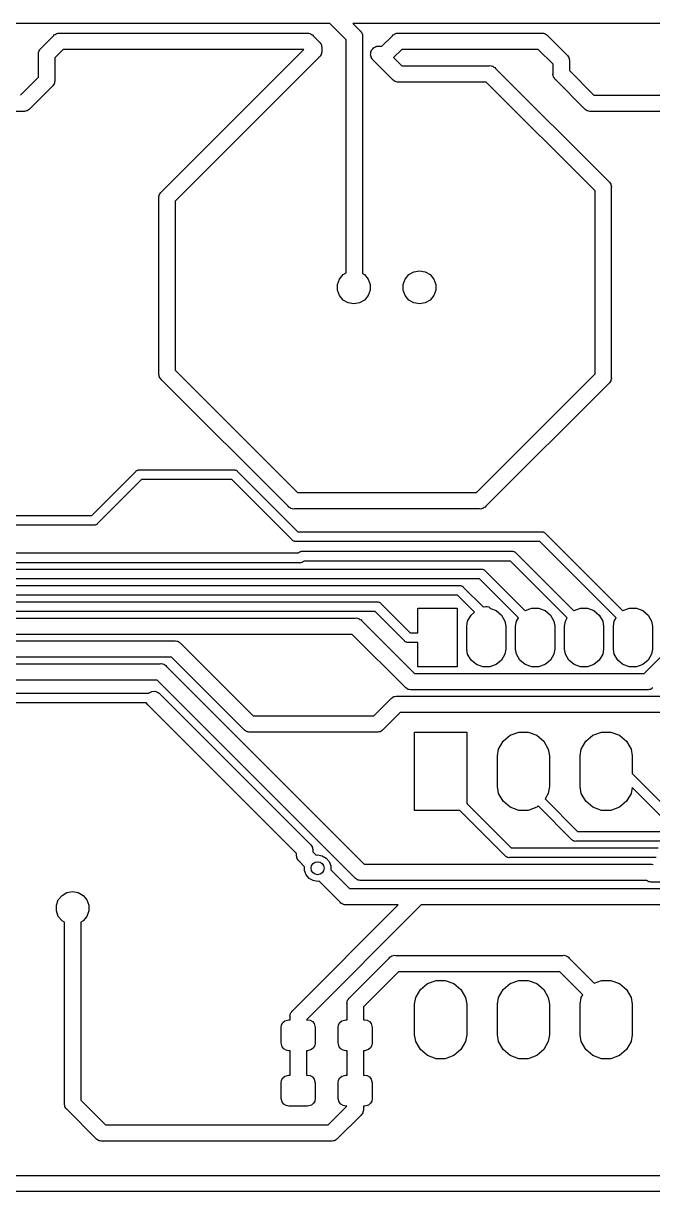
# Model space of a CAD drawing. Extents: x 41 to 175, y -135 to -43.
# Drawn here: x 99.49 to 118.81, y -134.9 to -99.05 of the extents above; entities that cross this region are included whole.
import ezdxf

# ---------------------------------------------------------------- set-up
doc = ezdxf.new("R2010")
doc.units = 0
doc.header["$MEASUREMENT"] = 0
doc.layers.add('BLACK', color=7, linetype='CONTINUOUS')

msp = doc.modelspace()

# ---------------------------------------------------------------- linework, layer by layer
at = {"layer": 'BLACK', "linetype": 'CONTINUOUS'}
for p, q in [((108.896, -99.05), (90.6036, -99.05)), ((109.4, -99.5536), (108.896, -99.05)), ((127.896, -99.05), (109.604, -99.05)), ((109.604, -99.05), (109.819, -99.2655)), ((109.819, -99.2655), (109.844, -99.2868)), ((109.844, -99.2868), (109.861, -99.3155)), ((100.031, -99.8155), (100.416, -99.4309)), ((100.416, -99.4309), (100.437, -99.4055)), ((100.437, -99.4055), (100.466, -99.389)), ((100.466, -99.389), (100.493, -99.3699)), ((100.493, -99.3699), (100.504, -99.367)), ((100.504, -99.367), (100.513, -99.3615)), ((100.513, -99.3615), (100.546, -99.3557)), ((100.546, -99.3557), (100.578, -99.3471)), ((100.578, -99.3471), (100.611, -99.35)), ((100.611, -99.35), (108.189, -99.35)), ((108.189, -99.35), (108.222, -99.3471)), ((108.222, -99.3471), (108.254, -99.3557)), ((108.254, -99.3557), (108.287, -99.3615)), ((108.287, -99.3615), (108.296, -99.367)), ((108.296, -99.367), (108.307, -99.3699)), ((108.307, -99.3699), (108.334, -99.3889)), ((108.334, -99.3889), (108.363, -99.4055)), ((108.363, -99.4055), (108.384, -99.4309)), ((108.384, -99.4309), (108.569, -99.6155)), ((108.569, -99.6155), (108.594, -99.6368)), ((108.594, -99.6368), (108.611, -99.6655)), ((109.4, -100.929), (109.4, -99.5536)), ((109.861, -99.3155), (109.88, -99.3427)), ((109.88, -99.3427), (109.883, -99.3535)), ((109.883, -99.3535), (109.889, -99.3632)), ((109.889, -99.3632), (109.894, -99.3958)), ((109.894, -99.3958), (109.903, -99.4279)), ((109.903, -99.4279), (109.9, -99.4609)), ((109.9, -99.4609), (109.9, -106.726)), ((110.496, -99.75), (110.816, -99.4309)), ((110.816, -99.4309), (110.837, -99.4055)), ((110.837, -99.4055), (110.866, -99.389)), ((110.866, -99.389), (110.893, -99.3699)), ((110.893, -99.3699), (110.904, -99.367)), ((110.904, -99.367), (110.913, -99.3615)), ((110.913, -99.3615), (110.946, -99.3557)), ((110.946, -99.3557), (110.978, -99.3471)), ((110.978, -99.3471), (111.011, -99.35)), ((111.011, -99.35), (115.389, -99.35)), ((115.389, -99.35), (115.422, -99.3471)), ((115.422, -99.3471), (115.454, -99.3557)), ((115.454, -99.3557), (115.487, -99.3615)), ((115.487, -99.3615), (115.496, -99.367)), ((115.496, -99.367), (115.507, -99.3699)), ((115.507, -99.3699), (115.534, -99.3889)), ((115.534, -99.3889), (115.563, -99.4055)), ((115.563, -99.4055), (115.584, -99.4309)), ((115.584, -99.4309), (116.169, -100.016)), ((99.9471, -99.9779), (99.9557, -99.9458)), ((99.95, -100.011), (99.9471, -99.9779)), ((99.95, -100.696), (99.95, -100.011)), ((99.9557, -99.9458), (99.9615, -99.9132)), ((99.9615, -99.9132), (99.967, -99.9035)), ((99.967, -99.9035), (99.9699, -99.8927)), ((99.9699, -99.8927), (99.989, -99.8655)), ((99.989, -99.8655), (100.006, -99.8368)), ((100.006, -99.8368), (100.031, -99.8155)), ((100.704, -99.85), (100.45, -100.104)), ((108.096, -99.85), (100.704, -99.85)), ((103.731, -104.216), (108.096, -99.85)), ((108.611, -99.6655), (108.63, -99.6927)), ((108.63, -100.007), (108.611, -100.034)), ((108.63, -99.6927), (108.633, -99.7035)), ((108.633, -99.9965), (108.63, -100.007)), ((108.633, -99.7035), (108.639, -99.7132)), ((108.639, -99.9868), (108.633, -99.9965)), ((108.639, -99.7132), (108.644, -99.7458)), ((108.644, -99.9542), (108.639, -99.9868)), ((108.644, -99.7458), (108.653, -99.7779)), ((108.653, -99.9221), (108.644, -99.9542)), ((108.653, -99.7779), (108.65, -99.8109)), ((108.65, -99.8109), (108.65, -99.8891)), ((108.65, -99.8891), (108.653, -99.9221)), ((110.147, -100.022), (110.15, -99.9891)), ((110.15, -99.9559), (110.154, -99.9454)), ((110.15, -99.9891), (110.15, -99.9559)), ((110.154, -99.9454), (110.155, -99.9343)), ((110.155, -99.9343), (110.169, -99.9042)), ((110.169, -99.9042), (110.18, -99.8731)), ((110.18, -99.8731), (110.187, -99.8645)), ((110.187, -99.8645), (110.192, -99.8544)), ((110.192, -99.8544), (110.215, -99.831)), ((110.215, -99.831), (110.237, -99.8055)), ((110.237, -99.8055), (110.246, -99.7999)), ((110.246, -99.7999), (110.254, -99.7921)), ((110.254, -99.7921), (110.284, -99.778)), ((110.284, -99.778), (110.313, -99.7615)), ((110.313, -99.7615), (110.324, -99.7595)), ((110.324, -99.7595), (110.334, -99.7548)), ((110.334, -99.7548), (110.367, -99.7519)), ((110.367, -99.7519), (110.378, -99.75)), ((110.378, -99.75), (110.389, -99.75)), ((110.389, -99.75), (110.422, -99.7471)), ((110.422, -99.7471), (110.433, -99.75)), ((110.433, -99.75), (110.496, -99.75)), ((111.104, -99.85), (110.854, -100.1)), ((115.296, -99.85), (111.104, -99.85)), ((115.75, -100.304), (115.296, -99.85)), ((116.169, -100.016), (116.194, -100.037)), ((100.45, -100.104), (100.45, -100.789)), ((108.569, -100.084), (104.15, -104.504)), ((108.594, -100.063), (108.569, -100.084)), ((108.611, -100.034), (108.594, -100.063)), ((110.15, -100.033), (110.147, -100.022)), ((110.15, -100.044), (110.15, -100.033)), ((110.161, -100.075), (110.15, -100.044)), ((110.17, -100.107), (110.161, -100.075)), ((110.176, -100.116), (110.17, -100.107)), ((110.18, -100.127), (110.176, -100.116)), ((110.201, -100.152), (110.18, -100.127)), ((110.208, -100.161), (110.201, -100.152)), ((110.216, -100.169), (110.208, -100.161)), ((110.237, -100.194), (110.216, -100.169)), ((110.246, -100.2), (110.237, -100.194)), ((110.816, -100.769), (110.246, -100.2)), ((110.854, -100.1), (111.104, -100.35)), ((111.104, -100.35), (113.789, -100.35)), ((113.789, -100.35), (113.822, -100.347)), ((113.822, -100.347), (113.854, -100.356)), ((113.854, -100.356), (113.887, -100.361)), ((113.887, -100.361), (113.896, -100.367)), ((113.896, -100.367), (113.907, -100.37)), ((113.907, -100.37), (113.934, -100.389)), ((115.75, -100.589), (115.75, -100.304)), ((116.194, -100.037), (116.211, -100.066)), ((116.211, -100.066), (116.23, -100.093)), ((116.23, -100.093), (116.233, -100.104)), ((116.233, -100.104), (116.239, -100.113)), ((116.239, -100.113), (116.244, -100.146)), ((116.244, -100.146), (116.253, -100.178)), ((116.253, -100.178), (116.25, -100.211)), ((116.25, -100.211), (116.25, -100.496)), ((99.3964, -101.25), (99.95, -100.696)), ((113.934, -100.389), (113.963, -100.406)), ((113.963, -100.406), (113.984, -100.431)), ((113.984, -100.431), (117.457, -103.903)), ((115.747, -100.622), (115.75, -100.589)), ((115.756, -100.654), (115.747, -100.622)), ((115.761, -100.687), (115.756, -100.654)), ((115.767, -100.696), (115.761, -100.687)), ((115.77, -100.707), (115.767, -100.696)), ((115.789, -100.734), (115.77, -100.707)), ((115.806, -100.763), (115.789, -100.734)), ((116.25, -100.496), (117.004, -101.25)), ((100.369, -100.984), (99.6845, -101.669)), ((100.394, -100.963), (100.369, -100.984)), ((100.411, -100.934), (100.394, -100.963)), ((100.43, -100.907), (100.411, -100.934)), ((100.433, -100.896), (100.43, -100.907)), ((100.439, -100.887), (100.433, -100.896)), ((100.444, -100.854), (100.439, -100.887)), ((100.453, -100.822), (100.444, -100.854)), ((100.45, -100.789), (100.453, -100.822)), ((109.4, -106.708), (109.4, -100.929)), ((109.4, -100.929), (109.4, -100.929)), ((110.837, -100.794), (110.816, -100.769)), ((110.866, -100.811), (110.837, -100.794)), ((110.893, -100.83), (110.866, -100.811)), ((110.904, -100.833), (110.893, -100.83)), ((110.913, -100.839), (110.904, -100.833)), ((110.946, -100.844), (110.913, -100.839)), ((110.978, -100.853), (110.946, -100.844)), ((111.011, -100.85), (110.978, -100.853)), ((113.696, -100.85), (111.011, -100.85)), ((117.038, -104.191), (113.696, -100.85)), ((115.831, -100.784), (115.806, -100.763)), ((116.716, -101.669), (115.831, -100.784)), ((117.004, -101.25), (123.244, -101.25)), ((99.4891, -101.75), (97.7109, -101.75)), ((99.5221, -101.753), (99.4891, -101.75)), ((99.5542, -101.744), (99.5221, -101.753)), ((99.5868, -101.739), (99.5542, -101.744)), ((99.5965, -101.733), (99.5868, -101.739)), ((99.6073, -101.73), (99.5965, -101.733)), ((99.6344, -101.711), (99.6073, -101.73)), ((99.6632, -101.694), (99.6344, -101.711)), ((99.6845, -101.669), (99.6632, -101.694)), ((116.737, -101.694), (116.716, -101.669)), ((116.766, -101.711), (116.737, -101.694)), ((116.793, -101.73), (116.766, -101.711)), ((116.804, -101.733), (116.793, -101.73)), ((116.813, -101.739), (116.804, -101.733)), ((116.846, -101.744), (116.813, -101.739)), ((116.878, -101.753), (116.846, -101.744)), ((116.911, -101.75), (116.878, -101.753)), ((123.337, -101.75), (116.911, -101.75)), ((117.457, -103.903), (117.482, -103.924)), ((117.482, -103.924), (117.499, -103.953)), ((117.499, -103.953), (117.518, -103.98)), ((103.656, -104.346), (103.661, -104.313)), ((103.661, -104.313), (103.667, -104.304)), ((103.667, -104.304), (103.67, -104.293)), ((103.67, -104.293), (103.689, -104.266)), ((103.689, -104.266), (103.706, -104.237)), ((103.706, -104.237), (103.731, -104.216)), ((117.038, -109.809), (117.038, -104.191)), ((117.518, -103.98), (117.521, -103.991)), ((117.521, -103.991), (117.526, -104.001)), ((117.526, -104.001), (117.532, -104.033)), ((117.532, -104.033), (117.54, -104.065)), ((117.54, -104.065), (117.538, -104.098)), ((117.538, -104.098), (117.538, -109.902)), ((103.647, -104.378), (103.656, -104.346)), ((103.65, -104.411), (103.647, -104.378)), ((103.65, -109.789), (103.65, -104.411)), ((104.15, -104.504), (104.15, -109.696)), ((109.194, -106.896), (109.308, -106.761)), ((109.308, -106.761), (109.4, -106.708)), ((109.9, -106.726), (109.96, -106.761)), ((109.96, -106.761), (110.074, -106.896)), ((111.21, -106.896), (111.324, -106.761)), ((111.324, -106.761), (111.476, -106.673)), ((111.476, -106.673), (111.65, -106.642)), ((111.65, -106.642), (111.824, -106.673)), ((111.824, -106.673), (111.976, -106.761)), ((111.976, -106.761), (112.09, -106.896)), ((109.134, -107.062), (109.194, -106.896)), ((109.134, -107.238), (109.134, -107.062)), ((110.074, -106.896), (110.134, -107.062)), ((110.134, -107.062), (110.134, -107.238)), ((111.15, -107.062), (111.21, -106.896)), ((111.15, -107.238), (111.15, -107.062)), ((112.09, -106.896), (112.15, -107.062)), ((112.15, -107.062), (112.15, -107.238)), ((109.194, -107.404), (109.134, -107.238)), ((109.308, -107.539), (109.194, -107.404)), ((109.46, -107.627), (109.308, -107.539)), ((109.96, -107.539), (109.808, -107.627)), ((110.074, -107.404), (109.96, -107.539)), ((110.134, -107.238), (110.074, -107.404)), ((111.21, -107.404), (111.15, -107.238)), ((111.324, -107.539), (111.21, -107.404)), ((111.476, -107.627), (111.324, -107.539)), ((111.976, -107.539), (111.824, -107.627)), ((112.09, -107.404), (111.976, -107.539)), ((112.15, -107.238), (112.09, -107.404)), ((109.634, -107.658), (109.46, -107.627)), ((109.808, -107.627), (109.634, -107.658)), ((111.65, -107.658), (111.476, -107.627)), ((111.824, -107.627), (111.65, -107.658)), ((104.15, -109.696), (107.904, -113.45)), ((103.647, -109.822), (103.65, -109.789)), ((103.656, -109.854), (103.647, -109.822)), ((103.661, -109.887), (103.656, -109.854)), ((103.667, -109.896), (103.661, -109.887)), ((103.67, -109.907), (103.667, -109.896)), ((103.689, -109.934), (103.67, -109.907)), ((103.706, -109.963), (103.689, -109.934)), ((103.731, -109.984), (103.706, -109.963)), ((107.616, -113.869), (103.731, -109.984)), ((113.396, -113.45), (117.038, -109.809)), ((117.499, -110.047), (117.482, -110.076)), ((117.518, -110.02), (117.499, -110.047)), ((117.521, -110.009), (117.518, -110.02)), ((117.526, -109.999), (117.521, -110.009)), ((117.532, -109.967), (117.526, -109.999)), ((117.54, -109.935), (117.532, -109.967)), ((117.538, -109.902), (117.54, -109.935)), ((117.457, -110.097), (113.685, -113.869)), ((117.482, -110.076), (117.457, -110.097)), ((101.588, -114.15), (102.939, -112.799)), ((102.939, -112.799), (102.952, -112.783)), ((102.952, -112.783), (102.969, -112.773)), ((102.969, -112.773), (102.986, -112.762)), ((102.986, -112.762), (102.992, -112.76)), ((102.992, -112.76), (102.998, -112.757)), ((102.998, -112.757), (103.018, -112.753)), ((103.018, -112.753), (103.037, -112.748)), ((103.037, -112.748), (103.057, -112.75)), ((103.057, -112.75), (105.945, -112.75)), ((105.945, -112.75), (105.965, -112.748)), ((105.965, -112.748), (105.984, -112.753)), ((105.984, -112.753), (106.004, -112.757)), ((106.004, -112.757), (106.009, -112.76)), ((106.009, -112.76), (106.016, -112.762)), ((106.016, -112.762), (106.032, -112.773)), ((106.032, -112.773), (106.049, -112.783)), ((106.049, -112.783), (106.062, -112.799)), ((106.062, -112.799), (107.914, -114.65)), ((103.112, -113.05), (101.761, -114.401)), ((105.889, -113.05), (103.112, -113.05)), ((107.741, -114.901), (105.889, -113.05)), ((107.904, -113.45), (113.396, -113.45)), ((107.637, -113.894), (107.616, -113.869)), ((107.666, -113.911), (107.637, -113.894)), ((107.693, -113.93), (107.666, -113.911)), ((107.703, -113.933), (107.693, -113.93)), ((107.713, -113.939), (107.703, -113.933)), ((107.746, -113.944), (107.713, -113.939)), ((107.778, -113.953), (107.746, -113.944)), ((107.811, -113.95), (107.778, -113.953)), ((113.489, -113.95), (107.811, -113.95)), ((113.522, -113.953), (113.489, -113.95)), ((113.554, -113.944), (113.522, -113.953)), ((113.587, -113.939), (113.554, -113.944)), ((113.597, -113.933), (113.587, -113.939)), ((113.607, -113.93), (113.597, -113.933)), ((113.634, -113.911), (113.607, -113.93)), ((113.663, -113.894), (113.634, -113.911)), ((113.685, -113.869), (113.663, -113.894)), ((86.6621, -114.15), (101.588, -114.15)), ((101.643, -114.45), (86.6065, -114.45)), ((101.663, -114.452), (101.643, -114.45)), ((101.682, -114.447), (101.663, -114.452)), ((101.702, -114.443), (101.682, -114.447)), ((101.708, -114.44), (101.702, -114.443)), ((101.714, -114.438), (101.708, -114.44)), ((101.731, -114.427), (101.714, -114.438)), ((101.748, -114.417), (101.731, -114.427)), ((101.761, -114.401), (101.748, -114.417)), ((107.914, -114.65), (115.393, -114.65)), ((115.393, -114.65), (115.413, -114.648)), ((115.413, -114.648), (115.432, -114.653)), ((115.432, -114.653), (115.452, -114.657)), ((115.452, -114.657), (115.458, -114.66)), ((115.458, -114.66), (115.464, -114.662)), ((115.464, -114.662), (115.481, -114.673)), ((115.481, -114.673), (115.498, -114.683)), ((115.498, -114.683), (115.511, -114.699)), ((115.511, -114.699), (117.889, -117.077)), ((107.754, -114.917), (107.741, -114.901)), ((107.771, -114.927), (107.754, -114.917)), ((107.787, -114.938), (107.771, -114.927)), ((107.794, -114.94), (107.787, -114.938)), ((107.799, -114.943), (107.794, -114.94)), ((107.819, -114.947), (107.799, -114.943)), ((107.838, -114.952), (107.819, -114.947)), ((107.858, -114.95), (107.838, -114.952)), ((115.338, -114.95), (107.858, -114.95)), ((117.683, -117.295), (115.338, -114.95)), ((84.172, -115.3), (107.928, -115.3)), ((107.928, -115.3), (107.929, -115.299)), ((107.929, -115.299), (107.942, -115.283)), ((107.942, -115.283), (107.96, -115.273)), ((107.96, -115.273), (107.976, -115.262)), ((107.976, -115.262), (107.982, -115.26)), ((107.982, -115.26), (107.988, -115.257)), ((107.988, -115.257), (108.008, -115.253)), ((108.008, -115.253), (108.027, -115.248)), ((108.027, -115.248), (108.047, -115.25)), ((108.047, -115.25), (114.493, -115.25)), ((114.493, -115.25), (114.513, -115.248)), ((114.513, -115.248), (114.532, -115.253)), ((114.532, -115.253), (114.552, -115.257)), ((114.552, -115.257), (114.558, -115.26)), ((114.558, -115.26), (114.564, -115.262)), ((114.564, -115.262), (114.581, -115.273)), ((114.581, -115.273), (114.598, -115.283)), ((114.598, -115.283), (114.611, -115.299)), ((114.611, -115.299), (116.389, -117.077)), ((107.984, -115.6), (84.1164, -115.6)), ((108.003, -115.602), (107.984, -115.6)), ((108.023, -115.597), (108.003, -115.602)), ((108.042, -115.593), (108.023, -115.597)), ((108.048, -115.59), (108.042, -115.593)), ((108.055, -115.588), (108.048, -115.59)), ((108.071, -115.577), (108.055, -115.588)), ((108.088, -115.567), (108.071, -115.577)), ((108.101, -115.551), (108.088, -115.567)), ((108.102, -115.55), (108.101, -115.551)), ((114.438, -115.55), (108.102, -115.55)), ((116.183, -117.295), (114.438, -115.55)), ((113.488, -116.1), (83.9093, -116.1)), ((83.9648, -115.8), (113.543, -115.8)), ((114.683, -117.295), (113.488, -116.1)), ((113.543, -115.8), (113.563, -115.798)), ((113.563, -115.798), (113.582, -115.803)), ((113.582, -115.803), (113.602, -115.807)), ((113.602, -115.807), (113.608, -115.81)), ((113.608, -115.81), (113.614, -115.812)), ((113.614, -115.812), (113.631, -115.823)), ((113.631, -115.823), (113.648, -115.833)), ((113.648, -115.833), (113.661, -115.849)), ((113.661, -115.849), (114.889, -117.077)), ((83.7577, -116.3), (112.873, -116.3)), ((112.873, -116.3), (112.893, -116.298)), ((112.893, -116.298), (112.912, -116.303)), ((112.912, -116.303), (112.932, -116.307)), ((112.932, -116.307), (112.938, -116.31)), ((112.938, -116.31), (112.944, -116.312)), ((112.944, -116.312), (112.961, -116.323)), ((112.961, -116.323), (112.978, -116.333)), ((112.978, -116.333), (112.991, -116.349)), ((112.991, -116.349), (113.611, -116.969)), ((83.5506, -116.8), (110.343, -116.8)), ((112.818, -116.6), (83.7021, -116.6)), ((110.343, -116.8), (110.363, -116.798)), ((110.363, -116.798), (110.382, -116.803)), ((110.382, -116.803), (110.402, -116.807)), ((110.402, -116.807), (110.408, -116.81)), ((110.408, -116.81), (110.414, -116.812)), ((110.414, -116.812), (110.431, -116.823)), ((110.431, -116.823), (110.448, -116.833)), ((110.448, -116.833), (110.461, -116.849)), ((110.461, -116.849), (111.362, -117.75)), ((113.338, -117.12), (112.818, -116.6)), ((110.288, -117.1), (83.495, -117.1)), ((111.189, -118.001), (110.288, -117.1)), ((111.6, -117.75), (111.6, -117)), ((111.6, -117), (112.8, -117)), ((112.8, -117), (112.8, -118.8)), ((113.127, -117.392), (113.233, -117.208)), ((113.233, -117.208), (113.338, -117.12)), ((113.611, -116.969), (113.624, -116.958)), ((113.624, -116.958), (113.674, -116.94)), ((113.674, -116.94), (113.726, -116.94)), ((113.726, -116.94), (113.776, -116.958)), ((113.776, -116.958), (113.817, -116.992)), ((113.817, -116.992), (113.825, -117.007)), ((113.825, -117.007), (114.005, -117.072)), ((114.005, -117.072), (114.167, -117.208)), ((114.167, -117.208), (114.273, -117.392)), ((114.889, -117.077), (114.895, -117.072)), ((114.895, -117.072), (115.094, -117)), ((115.094, -117), (115.306, -117)), ((115.306, -117), (115.505, -117.072)), ((115.505, -117.072), (115.667, -117.208)), ((115.667, -117.208), (115.773, -117.392)), ((116.389, -117.077), (116.395, -117.072)), ((116.395, -117.072), (116.594, -117)), ((116.594, -117), (116.806, -117)), ((116.806, -117), (117.005, -117.072)), ((117.005, -117.072), (117.167, -117.208)), ((117.167, -117.208), (117.273, -117.392)), ((117.889, -117.077), (117.895, -117.072)), ((117.895, -117.072), (118.094, -117)), ((118.094, -117), (118.306, -117)), ((118.306, -117), (118.505, -117.072)), ((118.505, -117.072), (118.667, -117.208)), ((118.667, -117.208), (118.773, -117.392)), ((83.3435, -117.3), (109.679, -117.3)), ((109.679, -117.3), (109.712, -117.297)), ((109.712, -117.297), (109.744, -117.306)), ((109.744, -117.306), (109.777, -117.311)), ((109.777, -117.311), (109.786, -117.317)), ((109.786, -117.317), (109.797, -117.32)), ((109.797, -117.32), (109.824, -117.339)), ((109.824, -117.339), (109.853, -117.356)), ((109.853, -117.356), (109.874, -117.381)), ((109.874, -117.381), (111.494, -119)), ((113.1, -117.548), (113.127, -117.392)), ((113.1, -118.252), (113.1, -117.548)), ((114.273, -117.392), (114.3, -117.548)), ((114.3, -117.548), (114.3, -118.252)), ((114.6, -117.548), (114.627, -117.392)), ((114.6, -118.252), (114.6, -117.548)), ((114.627, -117.392), (114.683, -117.295)), ((115.773, -117.392), (115.8, -117.548)), ((115.8, -117.548), (115.8, -118.252)), ((116.1, -117.548), (116.127, -117.392)), ((116.1, -118.252), (116.1, -117.548)), ((116.127, -117.392), (116.183, -117.295)), ((117.273, -117.392), (117.3, -117.548)), ((117.3, -117.548), (117.3, -118.252)), ((117.6, -117.548), (117.627, -117.392)), ((117.6, -118.252), (117.6, -117.548)), ((117.627, -117.392), (117.683, -117.295)), ((118.773, -117.392), (118.8, -117.548)), ((118.8, -117.548), (118.8, -118.252)), ((109.586, -117.8), (83.2509, -117.8)), ((111.205, -119.419), (109.586, -117.8)), ((111.362, -117.75), (111.6, -117.75)), ((83.0536, -118), (104.129, -118)), ((104.129, -118), (104.162, -117.997)), ((104.162, -117.997), (104.194, -118.006)), ((104.194, -118.006), (104.227, -118.011)), ((104.227, -118.011), (104.236, -118.017)), ((104.236, -118.017), (104.247, -118.02)), ((104.247, -118.02), (104.274, -118.039)), ((104.274, -118.039), (104.303, -118.056)), ((104.303, -118.056), (104.324, -118.081)), ((104.324, -118.081), (106.544, -120.3)), ((111.202, -118.017), (111.189, -118.001)), ((111.219, -118.027), (111.202, -118.017)), ((111.236, -118.038), (111.219, -118.027)), ((111.242, -118.04), (111.236, -118.038)), ((111.248, -118.043), (111.242, -118.04)), ((111.268, -118.047), (111.248, -118.043)), ((111.287, -118.052), (111.268, -118.047)), ((111.307, -118.05), (111.287, -118.052)), ((111.6, -118.05), (111.307, -118.05)), ((111.6, -118.8), (111.6, -118.05)), ((113.127, -118.408), (113.1, -118.252)), ((114.3, -118.252), (114.273, -118.408)), ((114.627, -118.408), (114.6, -118.252)), ((115.8, -118.252), (115.773, -118.408)), ((116.127, -118.408), (116.1, -118.252)), ((117.3, -118.252), (117.273, -118.408)), ((117.627, -118.408), (117.6, -118.252)), ((118.8, -118.252), (118.773, -118.408)), ((104.036, -118.5), (82.9609, -118.5)), ((106.255, -120.719), (104.036, -118.5)), ((113.233, -118.592), (113.127, -118.408)), ((113.395, -118.728), (113.233, -118.592)), ((114.167, -118.592), (114.005, -118.728)), ((114.273, -118.408), (114.167, -118.592)), ((114.733, -118.592), (114.627, -118.408)), ((114.895, -118.728), (114.733, -118.592)), ((115.667, -118.592), (115.505, -118.728)), ((115.773, -118.408), (115.667, -118.592)), ((116.233, -118.592), (116.127, -118.408)), ((116.395, -118.728), (116.233, -118.592)), ((117.167, -118.592), (117.005, -118.728)), ((117.273, -118.408), (117.167, -118.592)), ((117.733, -118.592), (117.627, -118.408)), ((117.895, -118.728), (117.733, -118.592)), ((118.667, -118.592), (118.505, -118.728)), ((118.546, -119), (119.131, -118.415)), ((118.773, -118.408), (118.667, -118.592)), ((83.8109, -118.7), (103.689, -118.7)), ((103.689, -118.7), (103.722, -118.697)), ((103.722, -118.697), (103.754, -118.706)), ((103.754, -118.706), (103.787, -118.711)), ((103.787, -118.711), (103.797, -118.717)), ((103.797, -118.717), (103.807, -118.72)), ((103.807, -118.72), (103.834, -118.739)), ((103.834, -118.739), (103.863, -118.756)), ((103.863, -118.756), (103.885, -118.781)), ((103.885, -118.781), (109.954, -124.85)), ((111.494, -119), (118.546, -119)), ((112.8, -118.8), (111.6, -118.8)), ((113.594, -118.8), (113.395, -118.728)), ((113.806, -118.8), (113.594, -118.8)), ((114.005, -118.728), (113.806, -118.8)), ((115.094, -118.8), (114.895, -118.728)), ((115.306, -118.8), (115.094, -118.8)), ((115.505, -118.728), (115.306, -118.8)), ((116.594, -118.8), (116.395, -118.728)), ((116.806, -118.8), (116.594, -118.8)), ((117.005, -118.728), (116.806, -118.8)), ((118.094, -118.8), (117.895, -118.728)), ((118.306, -118.8), (118.094, -118.8)), ((118.505, -118.728), (118.306, -118.8)), ((103.596, -119.2), (83.9035, -119.2)), ((109.665, -125.269), (103.596, -119.2)), ((97.3005, -119.6), (103.346, -119.6)), ((103.346, -119.6), (103.354, -119.592)), ((103.354, -119.592), (103.434, -119.555)), ((103.434, -119.555), (103.522, -119.547)), ((103.522, -119.547), (103.607, -119.57)), ((103.607, -119.57), (103.661, -119.608)), ((103.661, -119.608), (108.292, -124.238)), ((110.787, -119.756), (110.816, -119.739)), ((110.816, -119.739), (110.843, -119.72)), ((110.843, -119.72), (110.854, -119.717)), ((110.854, -119.717), (110.863, -119.711)), ((110.863, -119.711), (110.896, -119.706)), ((110.896, -119.706), (110.928, -119.697)), ((110.928, -119.697), (110.961, -119.7)), ((110.961, -119.7), (119.746, -119.7)), ((111.227, -119.444), (111.205, -119.419)), ((111.256, -119.461), (111.227, -119.444)), ((111.283, -119.48), (111.256, -119.461)), ((111.293, -119.483), (111.283, -119.48)), ((111.303, -119.489), (111.293, -119.483)), ((111.336, -119.494), (111.303, -119.489)), ((111.368, -119.503), (111.336, -119.494)), ((111.401, -119.5), (111.368, -119.503)), ((118.639, -119.5), (111.401, -119.5)), ((118.672, -119.503), (118.639, -119.5)), ((118.704, -119.494), (118.672, -119.503)), ((118.737, -119.489), (118.704, -119.494)), ((118.746, -119.483), (118.737, -119.489)), ((118.757, -119.48), (118.746, -119.483)), ((118.784, -119.461), (118.757, -119.48)), ((118.813, -119.444), (118.784, -119.461)), ((103.268, -119.9), (97.3036, -119.9)), ((103.27, -119.907), (103.268, -119.9)), ((103.308, -119.961), (103.27, -119.907)), ((107.872, -124.526), (103.308, -119.961)), ((110.246, -120.3), (110.766, -119.781)), ((110.766, -119.781), (110.787, -119.756)), ((106.544, -120.3), (110.246, -120.3)), ((111.054, -120.2), (110.535, -120.719)), ((119.67, -120.2), (111.054, -120.2)), ((106.277, -120.744), (106.255, -120.719)), ((106.306, -120.761), (106.277, -120.744)), ((106.333, -120.78), (106.306, -120.761)), ((106.343, -120.783), (106.333, -120.78)), ((106.353, -120.789), (106.343, -120.783)), ((106.386, -120.794), (106.353, -120.789)), ((106.418, -120.803), (106.386, -120.794)), ((106.451, -120.8), (106.418, -120.803)), ((110.339, -120.8), (106.451, -120.8)), ((110.372, -120.803), (110.339, -120.8)), ((110.404, -120.794), (110.372, -120.803)), ((110.437, -120.789), (110.404, -120.794)), ((110.447, -120.783), (110.437, -120.789)), ((110.457, -120.78), (110.447, -120.783)), ((110.484, -120.761), (110.457, -120.78)), ((110.513, -120.744), (110.484, -120.761)), ((110.535, -120.719), (110.513, -120.744)), ((111.5, -123.2), (111.5, -120.8)), ((111.5, -120.8), (113.1, -120.8)), ((113.1, -120.8), (113.1, -122.988)), ((114.434, -120.896), (114.699, -120.8)), ((114.699, -120.8), (114.981, -120.8)), ((114.981, -120.8), (115.246, -120.896)), ((116.974, -120.896), (117.239, -120.8)), ((117.239, -120.8), (117.521, -120.8)), ((117.521, -120.8), (117.786, -120.896)), ((114.077, -121.322), (114.218, -121.078)), ((114.218, -121.078), (114.434, -120.896)), ((115.246, -120.896), (115.462, -121.078)), ((115.462, -121.078), (115.603, -121.322)), ((116.617, -121.322), (116.758, -121.078)), ((116.758, -121.078), (116.974, -120.896)), ((117.786, -120.896), (118.002, -121.078)), ((118.002, -121.078), (118.143, -121.322)), ((114.04, -121.53), (114.077, -121.322)), ((114.04, -122.47), (114.04, -121.53)), ((115.603, -121.322), (115.64, -121.53)), ((115.64, -121.53), (115.64, -122.47)), ((116.58, -121.53), (116.617, -121.322)), ((116.58, -122.47), (116.58, -121.53)), ((118.143, -121.322), (118.18, -121.53)), ((118.18, -121.53), (118.18, -122.074)), ((118.18, -122.074), (119.506, -123.4)), ((114.077, -122.678), (114.04, -122.47)), ((115.64, -122.47), (115.603, -122.678)), ((116.617, -122.678), (116.58, -122.47)), ((118.176, -122.494), (118.143, -122.678)), ((119.333, -123.651), (118.176, -122.494)), ((114.218, -122.922), (114.077, -122.678)), ((114.434, -123.104), (114.218, -122.922)), ((115.603, -122.678), (115.503, -122.851)), ((115.503, -122.851), (116.502, -123.85)), ((116.758, -122.922), (116.617, -122.678)), ((116.974, -123.104), (116.758, -122.922)), ((118.002, -122.922), (117.786, -123.104)), ((118.143, -122.678), (118.002, -122.922)), ((112.888, -123.2), (111.5, -123.2)), ((114.289, -124.601), (112.888, -123.2)), ((113.1, -122.988), (114.462, -124.35)), ((114.699, -123.2), (114.434, -123.104)), ((114.981, -123.2), (114.699, -123.2)), ((115.246, -123.104), (114.981, -123.2)), ((115.292, -123.065), (115.246, -123.104)), ((116.329, -124.101), (115.292, -123.065)), ((117.239, -123.2), (116.974, -123.104)), ((117.521, -123.2), (117.239, -123.2)), ((117.786, -123.104), (117.521, -123.2)), ((116.502, -123.85), (119.18, -123.85)), ((108.292, -124.238), (108.317, -124.259)), ((108.317, -124.259), (108.334, -124.288)), ((108.334, -124.288), (108.353, -124.315)), ((108.353, -124.315), (108.355, -124.326)), ((108.355, -124.326), (108.361, -124.336)), ((108.361, -124.336), (108.367, -124.368)), ((108.367, -124.368), (108.375, -124.4)), ((114.462, -124.35), (118.973, -124.35)), ((116.342, -124.117), (116.329, -124.101)), ((116.359, -124.127), (116.342, -124.117)), ((116.376, -124.138), (116.359, -124.127)), ((116.382, -124.14), (116.376, -124.138)), ((116.388, -124.143), (116.382, -124.14)), ((116.407, -124.147), (116.388, -124.143)), ((116.427, -124.152), (116.407, -124.147)), ((116.447, -124.15), (116.427, -124.152)), ((119.124, -124.15), (116.447, -124.15)), ((107.87, -124.597), (107.872, -124.564)), ((107.878, -124.629), (107.87, -124.597)), ((107.872, -124.564), (107.872, -124.526)), ((107.884, -124.661), (107.878, -124.629)), ((107.889, -124.671), (107.884, -124.661)), ((107.892, -124.682), (107.889, -124.671)), ((107.911, -124.709), (107.892, -124.682)), ((107.928, -124.738), (107.911, -124.709)), ((107.953, -124.759), (107.928, -124.738)), ((108.375, -124.4), (108.372, -124.433)), ((108.372, -124.433), (108.372, -124.471)), ((108.372, -124.471), (108.478, -124.576)), ((108.478, -124.576), (108.522, -124.568)), ((108.522, -124.568), (108.661, -124.593)), ((108.661, -124.593), (108.784, -124.663)), ((108.784, -124.663), (108.874, -124.771)), ((114.302, -124.617), (114.289, -124.601)), ((114.319, -124.627), (114.302, -124.617)), ((114.336, -124.638), (114.319, -124.627)), ((114.342, -124.64), (114.336, -124.638)), ((114.348, -124.643), (114.342, -124.64)), ((114.367, -124.647), (114.348, -124.643)), ((114.387, -124.652), (114.367, -124.647)), ((114.407, -124.65), (114.387, -124.652)), ((118.917, -124.65), (114.407, -124.65)), ((108.122, -124.928), (107.953, -124.759)), ((108.122, -125.045), (108.122, -124.928)), ((108.171, -125.178), (108.122, -125.045)), ((108.874, -124.771), (108.922, -124.904)), ((108.922, -124.904), (108.922, -125.021)), ((108.922, -125.021), (109.115, -125.213)), ((109.954, -124.85), (118.72, -124.85)), ((118.72, -124.85), (118.753, -124.847)), ((118.753, -124.847), (118.785, -124.856)), ((118.785, -124.856), (118.818, -124.861)), ((108.261, -125.286), (108.171, -125.178)), ((108.384, -125.356), (108.261, -125.286)), ((108.522, -125.381), (108.384, -125.356)), ((108.567, -125.373), (108.522, -125.381)), ((108.761, -125.567), (108.567, -125.373)), ((109.115, -125.213), (109.115, -125.213)), ((109.115, -125.213), (109.502, -125.6)), ((109.687, -125.294), (109.665, -125.269)), ((109.716, -125.311), (109.687, -125.294)), ((109.743, -125.33), (109.716, -125.311)), ((109.753, -125.333), (109.743, -125.33)), ((109.763, -125.339), (109.753, -125.333)), ((109.796, -125.344), (109.763, -125.339)), ((109.828, -125.353), (109.796, -125.344)), ((109.861, -125.35), (109.828, -125.353)), ((118.627, -125.35), (109.861, -125.35)), ((118.646, -125.361), (118.627, -125.35)), ((118.674, -125.38), (118.646, -125.361)), ((118.684, -125.383), (118.674, -125.38)), ((118.694, -125.389), (118.684, -125.383)), ((118.727, -125.394), (118.694, -125.389)), ((118.759, -125.403), (118.727, -125.394)), ((118.792, -125.4), (118.759, -125.403)), ((126.128, -125.4), (118.792, -125.4)), ((100.56, -125.946), (100.674, -125.811)), ((100.674, -125.811), (100.826, -125.723)), ((100.826, -125.723), (101, -125.692)), ((101, -125.692), (101.174, -125.723)), ((101.174, -125.723), (101.326, -125.811)), ((101.326, -125.811), (101.44, -125.946)), ((109.213, -126.019), (108.761, -125.567)), ((108.761, -125.567), (108.761, -125.567)), ((109.502, -125.6), (111.567, -125.6)), ((111.567, -125.6), (111.578, -125.597)), ((111.578, -125.597), (111.611, -125.6)), ((111.611, -125.6), (112.322, -125.6)), ((112.322, -125.6), (112.322, -125.6)), ((112.322, -125.6), (126.325, -125.6)), ((100.5, -126.112), (100.56, -125.946)), ((100.5, -126.288), (100.5, -126.112)), ((101.44, -125.946), (101.5, -126.112)), ((101.5, -126.112), (101.5, -126.288)), ((107.756, -129.341), (110.996, -126.1)), ((111.703, -126.1), (108.179, -129.625)), ((109.235, -126.045), (109.213, -126.019)), ((109.264, -126.061), (109.235, -126.045)), ((109.291, -126.08), (109.264, -126.061)), ((109.301, -126.083), (109.291, -126.08)), ((109.311, -126.089), (109.301, -126.083)), ((109.344, -126.094), (109.311, -126.089)), ((109.376, -126.103), (109.344, -126.094)), ((109.409, -126.1), (109.376, -126.103)), ((110.996, -126.1), (109.409, -126.1)), ((112.322, -126.1), (111.703, -126.1)), ((126.418, -126.1), (112.322, -126.1)), ((100.56, -126.454), (100.5, -126.288)), ((100.674, -126.589), (100.56, -126.454)), ((101.44, -126.454), (101.326, -126.589)), ((101.5, -126.288), (101.44, -126.454)), ((100.75, -126.633), (100.674, -126.589)), ((100.75, -132.189), (100.75, -126.633)), ((101.326, -126.589), (101.25, -126.633)), ((101.25, -126.633), (101.25, -132.096)), ((109.506, -128.941), (110.716, -127.731)), ((110.716, -127.731), (110.737, -127.706)), ((110.737, -127.706), (110.766, -127.689)), ((110.766, -127.689), (110.793, -127.67)), ((110.793, -127.67), (110.804, -127.667)), ((110.804, -127.667), (110.813, -127.661)), ((110.813, -127.661), (110.846, -127.656)), ((110.846, -127.656), (110.878, -127.647)), ((110.878, -127.647), (110.911, -127.65)), ((110.911, -127.65), (116.049, -127.65)), ((116.049, -127.65), (116.082, -127.647)), ((116.082, -127.647), (116.114, -127.656)), ((116.114, -127.656), (116.147, -127.661)), ((116.147, -127.661), (116.156, -127.667)), ((116.156, -127.667), (116.167, -127.67)), ((116.167, -127.67), (116.194, -127.689)), ((116.194, -127.689), (116.223, -127.706)), ((116.223, -127.706), (116.244, -127.731)), ((116.244, -127.731), (117.015, -128.501)), ((111.004, -128.15), (109.925, -129.229)), ((115.956, -128.15), (111.004, -128.15)), ((116.665, -128.859), (115.956, -128.15)), ((111.537, -128.942), (111.678, -128.698)), ((111.678, -128.698), (111.894, -128.516)), ((111.894, -128.516), (112.159, -128.42)), ((112.159, -128.42), (112.441, -128.42)), ((112.441, -128.42), (112.706, -128.516)), ((112.706, -128.516), (112.922, -128.698)), ((112.922, -128.698), (113.063, -128.942)), ((114.077, -128.942), (114.218, -128.698)), ((114.218, -128.698), (114.434, -128.516)), ((114.434, -128.516), (114.699, -128.42)), ((114.699, -128.42), (114.981, -128.42)), ((114.981, -128.42), (115.246, -128.516)), ((115.246, -128.516), (115.462, -128.698)), ((115.462, -128.698), (115.603, -128.942)), ((117.015, -128.501), (117.239, -128.42)), ((117.239, -128.42), (117.521, -128.42)), ((117.521, -128.42), (117.786, -128.516)), ((117.786, -128.516), (118.002, -128.698)), ((118.002, -128.698), (118.143, -128.942)), ((109.431, -129.071), (109.436, -129.038)), ((109.436, -129.038), (109.442, -129.029)), ((109.442, -129.029), (109.445, -129.018)), ((109.445, -129.018), (109.464, -128.991)), ((109.464, -128.991), (109.481, -128.962)), ((109.481, -128.962), (109.506, -128.941)), ((111.5, -129.15), (111.537, -128.942)), ((113.063, -128.942), (113.1, -129.15)), ((114.04, -129.15), (114.077, -128.942)), ((115.603, -128.942), (115.64, -129.15)), ((116.58, -129.15), (116.617, -128.942)), ((116.617, -128.942), (116.665, -128.859)), ((118.143, -128.942), (118.18, -129.15)), ((107.692, -129.429), (107.695, -129.418)), ((107.695, -129.418), (107.714, -129.391)), ((107.714, -129.391), (107.731, -129.362)), ((107.731, -129.362), (107.756, -129.341)), ((109.422, -129.103), (109.431, -129.071)), ((109.425, -129.136), (109.422, -129.103)), ((109.425, -129.625), (109.425, -129.136)), ((109.925, -129.229), (109.925, -129.625)), ((111.5, -130.09), (111.5, -129.15)), ((113.1, -129.15), (113.1, -130.09)), ((114.04, -130.09), (114.04, -129.15)), ((115.64, -129.15), (115.64, -130.09)), ((116.58, -130.09), (116.58, -129.15)), ((118.18, -129.15), (118.18, -130.09)), ((107.414, -129.781), (107.456, -129.71)), ((107.456, -129.71), (107.519, -129.657)), ((107.519, -129.657), (107.637, -129.625)), ((107.637, -129.625), (107.675, -129.625)), ((107.672, -129.503), (107.681, -129.471)), ((107.675, -129.536), (107.672, -129.503)), ((107.675, -129.625), (107.675, -129.536)), ((107.681, -129.471), (107.686, -129.438)), ((107.686, -129.438), (107.692, -129.429)), ((108.179, -129.625), (108.212, -129.625)), ((108.212, -129.625), (108.294, -129.639)), ((108.294, -129.639), (108.365, -129.681)), ((108.365, -129.681), (108.418, -129.744)), ((108.418, -129.744), (108.45, -129.862)), ((109.164, -129.781), (109.206, -129.71)), ((109.206, -129.71), (109.269, -129.657)), ((109.269, -129.657), (109.387, -129.625)), ((109.387, -129.625), (109.425, -129.625)), ((109.925, -129.625), (109.962, -129.625)), ((109.962, -129.625), (110.044, -129.639)), ((110.044, -129.639), (110.115, -129.681)), ((110.115, -129.681), (110.168, -129.744)), ((110.168, -129.744), (110.2, -129.862)), ((107.4, -129.862), (107.414, -129.781)), ((107.4, -130.338), (107.4, -129.862)), ((108.45, -129.862), (108.45, -130.338)), ((109.15, -129.862), (109.164, -129.781)), ((109.15, -130.338), (109.15, -129.862)), ((110.2, -129.862), (110.2, -130.338)), ((111.537, -130.298), (111.5, -130.09)), ((113.1, -130.09), (113.063, -130.298)), ((114.077, -130.298), (114.04, -130.09)), ((115.64, -130.09), (115.603, -130.298)), ((116.617, -130.298), (116.58, -130.09)), ((118.18, -130.09), (118.143, -130.298)), ((107.432, -130.456), (107.4, -130.338)), ((107.485, -130.519), (107.432, -130.456)), ((108.394, -130.49), (108.331, -130.543)), ((108.436, -130.419), (108.394, -130.49)), ((108.45, -130.338), (108.436, -130.419)), ((109.182, -130.456), (109.15, -130.338)), ((109.235, -130.519), (109.182, -130.456)), ((110.144, -130.49), (110.081, -130.543)), ((110.186, -130.419), (110.144, -130.49)), ((110.2, -130.338), (110.186, -130.419)), ((111.678, -130.542), (111.537, -130.298)), ((113.063, -130.298), (112.922, -130.542)), ((114.218, -130.542), (114.077, -130.298)), ((115.603, -130.298), (115.462, -130.542)), ((116.758, -130.542), (116.617, -130.298)), ((118.143, -130.298), (118.002, -130.542)), ((107.556, -130.561), (107.485, -130.519)), ((107.637, -130.575), (107.556, -130.561)), ((107.675, -130.575), (107.637, -130.575)), ((107.675, -131.325), (107.675, -130.575)), ((108.212, -130.575), (108.175, -130.575)), ((108.175, -130.575), (108.175, -131.325)), ((108.331, -130.543), (108.212, -130.575)), ((109.306, -130.561), (109.235, -130.519)), ((109.387, -130.575), (109.306, -130.561)), ((109.425, -130.575), (109.387, -130.575)), ((109.425, -131.325), (109.425, -130.575)), ((109.962, -130.575), (109.925, -130.575)), ((109.925, -130.575), (109.925, -131.325)), ((110.081, -130.543), (109.962, -130.575)), ((111.894, -130.724), (111.678, -130.542)), ((112.159, -130.82), (111.894, -130.724)), ((112.441, -130.82), (112.159, -130.82)), ((112.706, -130.724), (112.441, -130.82)), ((112.922, -130.542), (112.706, -130.724)), ((114.434, -130.724), (114.218, -130.542)), ((114.699, -130.82), (114.434, -130.724)), ((114.981, -130.82), (114.699, -130.82)), ((115.246, -130.724), (114.981, -130.82)), ((115.462, -130.542), (115.246, -130.724)), ((116.974, -130.724), (116.758, -130.542)), ((117.239, -130.82), (116.974, -130.724)), ((117.521, -130.82), (117.239, -130.82)), ((117.786, -130.724), (117.521, -130.82)), ((118.002, -130.542), (117.786, -130.724)), ((107.4, -131.562), (107.414, -131.481)), ((107.4, -132.037), (107.4, -131.562)), ((107.414, -131.481), (107.456, -131.41)), ((107.456, -131.41), (107.519, -131.357)), ((107.519, -131.357), (107.637, -131.325)), ((107.637, -131.325), (107.675, -131.325)), ((108.175, -131.325), (108.212, -131.325)), ((108.212, -131.325), (108.294, -131.339)), ((108.294, -131.339), (108.365, -131.381)), ((108.365, -131.381), (108.418, -131.444)), ((108.418, -131.444), (108.45, -131.562)), ((108.45, -131.562), (108.45, -132.037)), ((109.15, -131.562), (109.164, -131.481)), ((109.15, -132.037), (109.15, -131.562)), ((109.164, -131.481), (109.206, -131.41)), ((109.206, -131.41), (109.269, -131.357)), ((109.269, -131.357), (109.387, -131.325)), ((109.387, -131.325), (109.425, -131.325)), ((109.925, -131.325), (109.962, -131.325)), ((109.962, -131.325), (110.044, -131.339)), ((110.044, -131.339), (110.115, -131.381)), ((110.115, -131.381), (110.168, -131.444)), ((110.168, -131.444), (110.2, -131.562)), ((110.2, -131.562), (110.2, -132.037)), ((100.747, -132.222), (100.75, -132.189)), ((100.756, -132.254), (100.747, -132.222)), ((100.761, -132.287), (100.756, -132.254)), ((101.25, -132.096), (102.004, -132.85)), ((107.432, -132.156), (107.4, -132.037)), ((107.485, -132.219), (107.432, -132.156)), ((107.556, -132.261), (107.485, -132.219)), ((107.637, -132.275), (107.556, -132.261)), ((108.212, -132.275), (107.637, -132.275)), ((108.331, -132.243), (108.212, -132.275)), ((108.394, -132.19), (108.331, -132.243)), ((108.436, -132.119), (108.394, -132.19)), ((108.45, -132.037), (108.436, -132.119)), ((108.846, -132.85), (109.421, -132.275)), ((109.182, -132.156), (109.15, -132.037)), ((109.235, -132.219), (109.182, -132.156)), ((109.306, -132.261), (109.235, -132.219)), ((109.387, -132.275), (109.306, -132.261)), ((109.421, -132.275), (109.387, -132.275)), ((109.962, -132.275), (109.925, -132.275)), ((109.925, -132.275), (109.925, -132.364)), ((110.081, -132.243), (109.962, -132.275)), ((110.144, -132.19), (110.081, -132.243)), ((110.186, -132.119), (110.144, -132.19)), ((110.2, -132.037), (110.186, -132.119)), ((100.767, -132.296), (100.761, -132.287)), ((100.77, -132.307), (100.767, -132.296)), ((100.789, -132.334), (100.77, -132.307)), ((100.806, -132.363), (100.789, -132.334)), ((100.831, -132.384), (100.806, -132.363)), ((101.716, -133.269), (100.831, -132.384)), ((109.844, -132.559), (109.134, -133.269)), ((109.869, -132.538), (109.844, -132.559)), ((109.886, -132.509), (109.869, -132.538)), ((109.905, -132.482), (109.886, -132.509)), ((109.908, -132.471), (109.905, -132.482)), ((109.914, -132.462), (109.908, -132.471)), ((109.919, -132.429), (109.914, -132.462)), ((109.928, -132.397), (109.919, -132.429)), ((109.925, -132.364), (109.928, -132.397)), ((102.004, -132.85), (108.846, -132.85)), ((101.737, -133.294), (101.716, -133.269)), ((101.766, -133.311), (101.737, -133.294)), ((101.793, -133.33), (101.766, -133.311)), ((101.804, -133.333), (101.793, -133.33)), ((101.813, -133.339), (101.804, -133.333)), ((101.846, -133.344), (101.813, -133.339)), ((101.878, -133.353), (101.846, -133.344)), ((101.911, -133.35), (101.878, -133.353)), ((108.939, -133.35), (101.911, -133.35)), ((108.972, -133.353), (108.939, -133.35)), ((109.004, -133.344), (108.972, -133.353)), ((109.037, -133.339), (109.004, -133.344)), ((109.046, -133.333), (109.037, -133.339)), ((109.057, -133.33), (109.046, -133.333)), ((109.084, -133.311), (109.057, -133.33)), ((109.113, -133.294), (109.084, -133.311)), ((109.134, -133.269), (109.113, -133.294)), ((98.5535, -134.4), (140.746, -134.4)), ((140.839, -134.9), (97.9829, -134.9))]:
    msp.add_line(p, q, dxfattribs=at)
at = {"layer": 'BLACK'}
msp.add_circle((108.522, -124.975), 0.2, dxfattribs=at)

doc.saveas('drawing.dxf')
